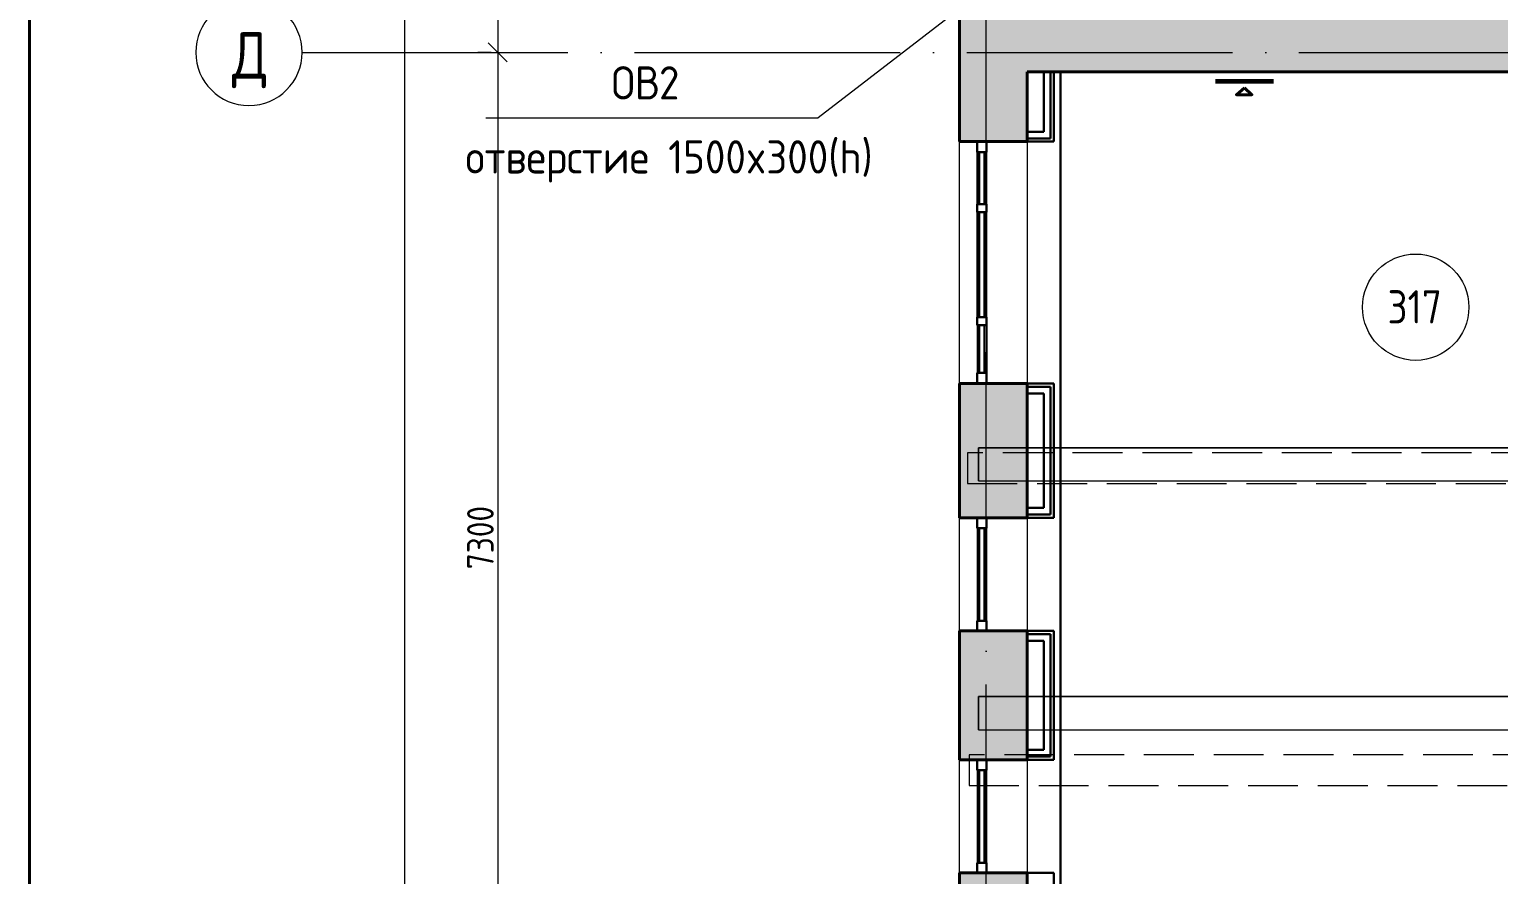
# Model space of a CAD drawing. Header units: millimetres. Extents: x -269164 to 430575, y -569542 to 36130.
# Drawn here: x 165045 to 176099, y -416250 to -409892 of the extents above; entities that cross this region are included whole.
import ezdxf

# ---------------------------------------------------------------- set-up
doc = ezdxf.new("R2010")
doc.units = ezdxf.units.MM
for name, pattern in [('ADSK_Линия сетки', [25, 20, -2.5, 0, -2.5]), ('ADSK_Сверху', [4.5, 3, -1.5]), ('GOST2.303 4', [7, 5, -2, 0])]:
    doc.linetypes.add(name, pattern=pattern)
for name, color, linetype, lineweight in [('Витраж', 7, 'Continuous', 18), ('Каркас', 7, 'Continuous', 18), ('Марки', 7, 'Continuous', 20), ('Марки помещений', 7, 'Continuous', 20), ('Оси', 7, 'Continuous', 9), ('Панели витража', 7, 'Continuous', 18), ('Размеры', 7, 'Continuous', 9), ('Стены внутренние', 7, 'Continuous', 18), ('Стены наружные', 7, 'Continuous', 18)]:
    doc.layers.add(name, color=color, linetype=linetype, lineweight=lineweight)
doc.styles.add('GOST Common', font='GOST_Common.ttf', dxfattribs={"width": 0.9, "height": 200})
doc.styles.add('GOST Common_2', font='GOST_Common.ttf', dxfattribs={"width": 0.9, "height": 250})
doc.styles.add('ISOCPEUR_1', font='isocpeur.ttf', dxfattribs={"width": 0.9, "height": 250})
doc.dimstyles.new('ADSK_Основной_2_5_мм', dxfattribs={"dimscale": 304.8, "dimtxt": 251.428749, "dimasz": 0.463911, "dimexe": 0.492126, "dimexo": 0.492126, "dimgap": 0.098425, "dimtad": 1, "dimdec": 1, "dimrnd": 0.1, "dimdsep": 46, "dimtxsty": 'GOST Common', "dimblk1": 'OBLIQUE', "dimblk2": 'OBLIQUE', "dimsah": 1, "dimcen": 0.09, "dimdle": 0.492126, "dimazin": 2, "dimtfac": 1, "dimtdec": 4, "dimtix": 1, "dimtmove": 0, "dimatfit": 3, "dimfxl": 1, "dimtvp": 1, "dimtfill": 1, "dimtolj": 1, "dimtzin": 0, "dimlwd": 20, "dimlwe": 20, "dimarcsym": 2})

# ---------------------------------------------------------------- blocks, each defined once
blk = doc.blocks.new('Прямоугольный импост - 70х20_56мм-1425354-03 План 3-го этажа маркировочный')
at = {"layer": 'Витраж', "color": 253, "linetype": 'ADSK_Сверху', "true_color": 0xaaaaaa}
for p, q in [((466, 2157), (396, 2157)), ((396, 2081), (396, 2157)), ((466, 2081), (466, 2157)), ((396, 1307), (396, 1383)), ((466, 1307), (466, 1383)), ((396, 1307), (466, 1307))]:
    blk.add_line(p, q, dxfattribs=at)
blk = doc.blocks.new('Прямоугольный импост - 70х20_56мм-1424848-03 План 3-го этажа маркировочный')
at = {"layer": 'Витраж', "color": 253, "linetype": 'ADSK_Сверху', "true_color": 0xaaaaaa}
for p, q in [((-76, 35), (0, 35)), ((0, 35), (0, -35)), ((0, -35), (-76, -35))]:
    blk.add_line(p, q, dxfattribs=at)
blk = doc.blocks.new('Прямоугольный импост - 70х20_56мм-1424849-03 План 3-го этажа маркировочный')
at = {"layer": 'Витраж', "color": 253, "linetype": 'ADSK_Сверху', "true_color": 0xaaaaaa}
for p, q in [((0, 35), (-76, 35)), ((0, -35), (0, 35)), ((-76, -35), (0, -35))]:
    blk.add_line(p, q, dxfattribs=at)
blk = doc.blocks.new('Прямоугольный импост - 70х60мм-1425356-03 План 3-го этажа маркировочный')
at = {"layer": 'Витраж', "color": 253, "linetype": 'ADSK_Сверху', "true_color": 0xaaaaaa}
for p, q in [((466, 2081), (396, 2081)), ((396, 1383), (396, 2081)), ((466, 1383), (466, 2081)), ((396, 1383), (466, 1383))]:
    blk.add_line(p, q, dxfattribs=at)
blk = doc.blocks.new('Прямоугольный импост - 70х20_60мм-1426885-03 План 3-го этажа маркировочный')
at = {"layer": 'Витраж', "color": 253, "linetype": 'ADSK_Сверху', "true_color": 0xaaaaaa}
for p, q in [((-5936, 19885), (-6006, 19885)), ((-6006, 19805), (-6006, 19885)), ((-5936, 19805), (-5936, 19885)), ((-6006, 19385), (-6006, 19415)), ((-5936, 19385), (-5936, 19415))]:
    blk.add_line(p, q, dxfattribs=at)
blk = doc.blocks.new('Прямоугольный импост - 70х20_60мм-1424614-03 План 3-го этажа маркировочный')
at = {"layer": 'Витраж', "color": 253, "linetype": 'ADSK_Сверху', "true_color": 0xaaaaaa}
for p, q in [((-80, 35), (0, 35)), ((0, 35), (0, -35)), ((0, -35), (-80, -35))]:
    blk.add_line(p, q, dxfattribs=at)
blk = doc.blocks.new('Прямоугольный импост - 70х20_60мм-1424615-03 План 3-го этажа маркировочный')
at = {"layer": 'Витраж', "color": 253, "linetype": 'ADSK_Сверху', "true_color": 0xaaaaaa}
for p, q in [((0, 35), (-80, 35)), ((0, -35), (0, 35)), ((-80, -35), (0, -35))]:
    blk.add_line(p, q, dxfattribs=at)
blk = doc.blocks.new('Прямоугольный импост - 70х20_60мм-1243038-03 План 3-го этажа маркировочный')
at = {"layer": 'Витраж', "color": 253, "linetype": 'ADSK_Сверху', "true_color": 0xaaaaaa}
for p, q in [((-6006, 19355), (-6006, 19385)), ((-5936, 19355), (-5936, 19385)), ((-6006, 18535), (-6006, 18565)), ((-5936, 18535), (-5936, 18565))]:
    blk.add_line(p, q, dxfattribs=at)
blk = doc.blocks.new('Прямоугольный импост - 70х20_60мм-1225113-03 План 3-го этажа маркировочный')
at = {"layer": 'Витраж', "color": 253, "linetype": 'ADSK_Сверху', "true_color": 0xaaaaaa}
for p, q in [((41024, 2435), (40994, 2435)), ((41464, 2435), (41384, 2435)), ((41464, 2365), (41464, 2435)), ((41024, 2365), (40994, 2365)), ((41464, 2365), (41384, 2365))]:
    blk.add_line(p, q, dxfattribs=at)
blk = doc.blocks.new('Прямоугольный импост - 70х60мм-1424612-03 План 3-го этажа маркировочный')
at = {"layer": 'Витраж', "color": 253, "linetype": 'ADSK_Сверху', "true_color": 0xaaaaaa}
for p, q in [((-30, 35), (30, 35)), ((30, -35), (-30, -35))]:
    blk.add_line(p, q, dxfattribs=at)
blk = doc.blocks.new('Прямоугольный импост - 70х60мм-1225009-03 План 3-го этажа маркировочный')
at = {"layer": 'Витраж', "color": 253, "linetype": 'ADSK_Сверху', "true_color": 0xaaaaaa}
for p, q in [((41024, 2435), (41024, 2365)), ((41384, 2435), (41024, 2435)), ((41384, 2365), (41384, 2435)), ((41384, 2365), (41024, 2365))]:
    blk.add_line(p, q, dxfattribs=at)
blk = doc.blocks.new('Прямоугольный импост - 70х60мм-1426887-03 План 3-го этажа маркировочный')
at = {"layer": 'Витраж', "color": 253, "linetype": 'ADSK_Сверху', "true_color": 0xaaaaaa}
for p, q in [((-5936, 19805), (-6006, 19805)), ((-6006, 19415), (-6006, 19805)), ((-5936, 19415), (-5936, 19805)), ((-6006, 19415), (-5936, 19415))]:
    blk.add_line(p, q, dxfattribs=at)
blk = doc.blocks.new('Прямоугольный импост - 70х60мм-1243040-03 План 3-го этажа маркировочный')
at = {"layer": 'Витраж', "color": 253, "linetype": 'ADSK_Сверху', "true_color": 0xaaaaaa}
for p, q in [((-5936, 19355), (-6006, 19355)), ((-6006, 18565), (-6006, 19355)), ((-5936, 18565), (-5936, 19355)), ((-6006, 18565), (-5936, 18565))]:
    blk.add_line(p, q, dxfattribs=at)
blk = doc.blocks.new('Системная панель - _AR_Стекло_40мм_привязка по центру-V24-03 План 3-го этажа маркировочный')
at = {"layer": 'Панели витража', "lineweight": 30}
for p, q in [((349, 20), (-349, 20)), ((-349, 20), (-349, -20)), ((349, -20), (349, 20)), ((-349, -20), (349, -20))]:
    blk.add_line(p, q, dxfattribs=at)
blk = doc.blocks.new('Прямоугольный импост - 70х40_56мм-1425355-03 План 3-го этажа маркировочный')
at = {"layer": 'Витраж'}
for p, q in [((396, 2081), (396, 1383)), ((466, 2081), (466, 1383))]:
    blk.add_line(p, q, dxfattribs=at)
blk = doc.blocks.new('Прямоугольный импост - 70х20_56мм-V25-03 План 3-го этажа маркировочный')
at = {"layer": 'Витраж', "lineweight": 30}
for p, q in [((-76, 35), (0, 35)), ((-76, -35), (-76, 35)), ((0, 35), (0, -35)), ((0, -35), (-76, -35))]:
    blk.add_line(p, q, dxfattribs=at)
blk = doc.blocks.new('Прямоугольный импост - 70х20_56мм-V26-03 План 3-го этажа маркировочный')
at = {"layer": 'Витраж', "lineweight": 30}
for p, q in [((0, 35), (-76, 35)), ((-76, 35), (-76, -35)), ((0, -35), (0, 35)), ((-76, -35), (0, -35))]:
    blk.add_line(p, q, dxfattribs=at)
blk = doc.blocks.new('Системная панель - _AR_Стекло_40мм_привязка по центру-1225013-03 План 3-го этажа маркировочный')
at = {"layer": 'Панели витража', "lineweight": 30}
for p, q in [((180, 20), (-180, 20)), ((-180, 20), (-180, -20)), ((180, -20), (180, 20)), ((-180, -20), (180, -20))]:
    blk.add_line(p, q, dxfattribs=at)
blk = doc.blocks.new('Прямоугольный импост - 70х40_60мм-V7-03 План 3-го этажа маркировочный')
at = {"layer": 'Витраж'}
for p, q in [((41024, 2435), (41384, 2435)), ((41024, 2365), (41384, 2365))]:
    blk.add_line(p, q, dxfattribs=at)
blk = doc.blocks.new('Прямоугольный импост - 70х20_60мм-1229824-03 План 3-го этажа маркировочный')
at = {"layer": 'Витраж', "lineweight": 30}
for p, q in [((-80, 35), (0, 35)), ((-80, -35), (-80, 35)), ((0, 35), (0, -35)), ((0, -35), (-80, -35))]:
    blk.add_line(p, q, dxfattribs=at)
blk = doc.blocks.new('Прямоугольный импост - 70х20_60мм-1229825-03 План 3-го этажа маркировочный')
at = {"layer": 'Витраж', "lineweight": 30}
for p, q in [((0, 35), (-80, 35)), ((-80, 35), (-80, -35)), ((0, -35), (0, 35)), ((-80, -35), (0, -35))]:
    blk.add_line(p, q, dxfattribs=at)
blk = doc.blocks.new('Системная панель - _AR_Стекло_40мм_привязка по центру-1426888-03 План 3-го этажа маркировочный')
at = {"layer": 'Панели витража', "lineweight": 30}
for p, q in [((195, 20), (-195, 20)), ((-195, 20), (-195, -20)), ((195, -20), (195, 20)), ((-195, -20), (195, -20))]:
    blk.add_line(p, q, dxfattribs=at)
blk = doc.blocks.new('Прямоугольный импост - 70х40_60мм-1426886-03 План 3-го этажа маркировочный')
at = {"layer": 'Витраж'}
for p, q in [((-6006, 19805), (-6006, 19415)), ((-5936, 19805), (-5936, 19415))]:
    blk.add_line(p, q, dxfattribs=at)
blk = doc.blocks.new('Системная панель - _AR_Стекло_40мм_привязка по центру-1243041-03 План 3-го этажа маркировочный')
at = {"layer": 'Панели витража', "lineweight": 30}
for p, q in [((395, 20), (-395, 20)), ((-395, 20), (-395, -20)), ((395, -20), (395, 20)), ((-395, -20), (395, -20))]:
    blk.add_line(p, q, dxfattribs=at)
blk = doc.blocks.new('Прямоугольный импост - 70х40_60мм-1243039-03 План 3-го этажа маркировочный')
at = {"layer": 'Витраж'}
for p, q in [((-6006, 19355), (-6006, 18565)), ((-5936, 19355), (-5936, 18565))]:
    blk.add_line(p, q, dxfattribs=at)
blk = doc.blocks.new('Прямоугольный импост - 70х60мм-1230231-03 План 3-го этажа маркировочный')
at = {"layer": 'Витраж', "lineweight": 30}
for p, q in [((-30, 35), (30, 35)), ((-30, -35), (-30, 35)), ((30, 35), (30, -35)), ((30, -35), (-30, -35))]:
    blk.add_line(p, q, dxfattribs=at)
blk = doc.blocks.new('Ось сетки - Круг_Ø8 мм-6577-03 План 3-го этажа маркировочный')
at = {"layer": 'Оси', "lineweight": 20}
for start, end in [(360, 180), (180, 360)]:
    blk.add_arc((0, 0), 4, start, end, dxfattribs=at)
blk = doc.blocks.new('ADSK_Марка_Помещение_ОдноЗначение - Номер-247393-03 План 3-го этажа маркировочный')
at = {"layer": 'Марки помещений'}
blk.add_circle((0, 0), 4, dxfattribs=at)
blk = doc.blocks.new('_Oblique')
at = {"color": 0, "linetype": 'ByBlock', "lineweight": -2}
blk.add_line((-0.5, -0.5), (0.5, 0.5), dxfattribs=at)
blk = doc.blocks.new('*D10045')
at = {"layer": 'Defpoints', "color": 0, "lineweight": 40, "transparency": 16777216}
for p in [(168668, -393765), (168568, -410065), (168668, -410065)]:
    blk.add_point(p, dxfattribs=at)
at = {"layer": 'Размеры', "color": 0, "lineweight": 20, "transparency": 16777216}
for p, q in [((168568, -393615), (168568, -410215)), ((168518, -393765), (168418, -393765)), ((168518, -410065), (168418, -410065))]:
    blk.add_line(p, q, dxfattribs=at)
at = {"layer": 'Размеры', "color": 0, "lineweight": 20, "transparency": 16777216, "xscale": 141.4, "yscale": 141.4, "zscale": 141.4}
for p, rotation in [((168568, -393765), 90), ((168568, -410065), 270)]:
    blk.add_blockref('_Oblique', p, dxfattribs=dict(at, rotation=rotation))
at = {"layer": 'Размеры', "color": 0, "lineweight": 20, "transparency": 16777216, "insert": (168438, -401915), "char_height": 200, "width": 889.8, "attachment_point": 5, "rotation": 90, "style": 'GOST Common', "bg_fill": 3, "box_fill_scale": 1.1, "bg_fill_color": 256, "bg_fill_true_color": 13158600, "bg_fill_transparency": 0}
blk.add_mtext('\\A1;16300', dxfattribs=at)
blk = doc.blocks.new('*D10046')
at = {"layer": 'Defpoints', "color": 0, "lineweight": 40, "transparency": 16777216}
for p in [(168668, -410065), (168568, -417365), (168668, -417365)]:
    blk.add_point(p, dxfattribs=at)
at = {"layer": 'Размеры', "color": 0, "lineweight": 20, "transparency": 16777216}
for p, q in [((168568, -409915), (168568, -417515)), ((168518, -410065), (168418, -410065)), ((168518, -417365), (168418, -417365))]:
    blk.add_line(p, q, dxfattribs=at)
at = {"layer": 'Размеры', "color": 0, "lineweight": 20, "transparency": 16777216, "xscale": 141.4, "yscale": 141.4, "zscale": 141.4}
for p, rotation in [((168568, -410065), 90), ((168568, -417365), 270)]:
    blk.add_blockref('_Oblique', p, dxfattribs=dict(at, rotation=rotation))
at = {"layer": 'Размеры', "color": 0, "lineweight": 20, "transparency": 16777216, "insert": (168438, -413715), "char_height": 200, "width": 756.84, "attachment_point": 5, "rotation": 90, "style": 'GOST Common', "bg_fill": 3, "box_fill_scale": 1.1, "bg_fill_color": 256, "bg_fill_true_color": 13158600, "bg_fill_transparency": 0}
blk.add_mtext('\\A1;7300', dxfattribs=at)
blk = doc.blocks.new('*D10050')
at = {"layer": 'Defpoints', "color": 0, "lineweight": 40, "transparency": 16777216}
for p in [(167968, -387265), (167868, -430315), (167968, -430315)]:
    blk.add_point(p, dxfattribs=at)
at = {"layer": 'Размеры', "color": 0, "lineweight": 20, "transparency": 16777216}
for p, q in [((167868, -387115), (167868, -430465)), ((167818, -387265), (167718, -387265)), ((167818, -430315), (167718, -430315))]:
    blk.add_line(p, q, dxfattribs=at)
at = {"layer": 'Размеры', "color": 0, "lineweight": 20, "transparency": 16777216, "xscale": 141.4, "yscale": 141.4, "zscale": 141.4}
for p, rotation in [((167868, -387265), 90), ((167868, -430315), 270)]:
    blk.add_blockref('_Oblique', p, dxfattribs=dict(at, rotation=rotation))
at = {"layer": 'Размеры', "color": 0, "lineweight": 20, "transparency": 16777216, "insert": (167738, -408790), "char_height": 200, "width": 971.62, "attachment_point": 5, "rotation": 90, "style": 'GOST Common', "bg_fill": 3, "box_fill_scale": 1.1, "bg_fill_color": 256, "bg_fill_true_color": 13158600, "bg_fill_transparency": 0}
blk.add_mtext('\\A1;43050', dxfattribs=at)

msp = doc.modelspace()

# ---------------------------------------------------------------- hatches: boundary and pattern name
at = {"layer": 'Стены внутренние', "true_color": 0xc0c0c0}
msp.add_hatch(color=9, dxfattribs=at).paths.add_polyline_path([(178519.61, -410210.93), (178953.82, -410210.93), (178945.34, -404341.01), (178565.34, -404341.12), (178573.82, -409700.93), (172551.86, -409700.93), (172551.86, -410210.93), (176242.63, -410210.93)])
at = {"layer": 'Стены наружные', "true_color": 0xc0c0c0}
h = msp.add_hatch(color=9, dxfattribs=at)
h.paths.add_polyline_path([(172396.9, -421582.67), (172551.86, -421582.67), (172551.86, -420946.52), (172041.86, -420946.52), (172041.86, -421582.67), (172361.15, -421582.67)])
h.paths.add_polyline_path([(172188.06, -419126.52), (172551.86, -419126.52), (172551.86, -418116.63), (172041.86, -418116.63), (172041.86, -419126.52)])
h.paths.add_polyline_path([(172041.86, -417266.63), (172551.86, -417266.63), (172551.86, -416237.83), (172041.86, -416237.83)])
h.paths.add_polyline_path([(172551.86, -415387.83), (172551.86, -414417.48), (172041.86, -414417.48), (172041.86, -415387.83), (172377.63, -415387.83)])
h.paths.add_polyline_path([(172371.97, -413567.48), (172551.86, -413567.48), (172551.86, -412556.73), (172041.86, -412556.73), (172041.86, -413567.48), (172361.15, -413567.48)])
h.paths.add_polyline_path([(172551.86, -410736.73), (172551.86, -409700.93), (172041.86, -409700.93), (172041.86, -410736.73), (172363.17, -410736.73)])

# ---------------------------------------------------------------- linework, layer by layer
at = {"color": 1, "lineweight": 60}
msp.add_lwpolyline([(173967.87, -410280.84), (174405.72, -410280.84)], dxfattribs=at)
at = {"color": 1, "lineweight": 40}
msp.add_lwpolyline([(174186.8, -410332.86), (174126.45, -410384.36), (174243.15, -410384.36), (174186.8, -410332.86)], dxfattribs=at)
at = {"layer": 'Каркас', "color": 253, "linetype": 'ADSK_Сверху', "true_color": 0xaaaaaa}
for p, q in [((172185.62, -413038.66), (172185.62, -413288.66)), ((172185.62, -413038.66), (178539.24, -413038.66)), ((172185.62, -413288.66), (178540.97, -413288.66)), ((172185.62, -414911.4), (172185.62, -415161.4)), ((172185.62, -414911.4), (178552.24, -414911.4)), ((172185.62, -415161.4), (178553.97, -415161.4))]:
    msp.add_line(p, q, dxfattribs=at)
at = {"layer": 'Каркас', "color": 253, "linetype": 'ADSK_Сверху', "true_color": 0xb2b2b2}
for p, q in [((172185.62, -413288.66), (172185.62, -413038.66)), ((178539.24, -413038.66), (172185.62, -413038.66)), ((172185.62, -413288.66), (178540.97, -413288.66)), ((172185.62, -415161.4), (172185.62, -414911.4)), ((178552.24, -414911.4), (172185.62, -414911.4)), ((172185.62, -415161.4), (178553.97, -415161.4))]:
    msp.add_line(p, q, dxfattribs=at)
at = {"layer": 'Каркас', "color": 30, "linetype": 'GOST2.303 4', "ltscale": 75, "true_color": 0xf26722}
for points in [[(172102.63, -413077.74), (172102.63, -413307.74), (178519.13, -413307.74), (178519.13, -413077.74)], [(172114.37, -415349.15), (172114.37, -415579.15), (178530.87, -415579.15), (178530.87, -415349.15)]]:
    msp.add_lwpolyline(points, close=True, dxfattribs=at)
at = {"layer": 'Марки', "color": 30, "true_color": 0xf26722}
msp.add_line((172414.15, -409450.93), (170978.39, -410558.52), dxfattribs=at)
at = {"layer": 'Оси', "linetype": 'ADSK_Линия сетки', "ltscale": 100}
for p, q in [((172242.82, -439320.18), (172242.82, -386200.07)), ((167096.68, -410065.13), (235324.62, -410065.13))]:
    msp.add_line(p, q, dxfattribs=at)
at = {"layer": 'Стены внутренние', "lineweight": 40}
msp.add_line((172551.86, -410210.93), (178124.62, -410210.93), dxfattribs=at)
at = {"layer": 'Стены внутренние', "color": 32, "lineweight": 30, "true_color": 0xcd6928}
for p, q in [((172676.86, -410661.73), (172676.86, -410210.93)), ((172726.86, -410711.73), (172726.86, -410210.93)), ((172751.86, -410736.73), (172751.86, -410210.93)), ((172801.86, -418333.24), (172801.86, -410210.93)), ((172551.86, -410661.73), (172676.86, -410661.73)), ((172551.86, -410711.73), (172726.86, -410711.73)), ((172551.86, -410736.73), (172751.86, -410736.73)), ((172551.86, -412556.73), (172751.86, -412556.73)), ((172751.86, -413567.48), (172751.86, -412556.73)), ((172551.86, -412581.73), (172726.86, -412581.73)), ((172551.86, -412631.73), (172676.86, -412631.73)), ((172676.86, -413492.48), (172676.86, -412631.73)), ((172726.86, -413542.48), (172726.86, -412581.73)), ((172551.86, -413492.48), (172676.86, -413492.48)), ((172551.86, -413542.48), (172726.86, -413542.48)), ((172551.86, -413567.48), (172751.86, -413567.48)), ((172551.86, -414417.48), (172751.86, -414417.48)), ((172751.86, -415387.83), (172751.86, -414417.48)), ((172551.86, -414442.48), (172726.86, -414442.48)), ((172551.86, -414492.48), (172676.86, -414492.48)), ((172676.86, -415312.83), (172676.86, -414492.48)), ((172726.86, -415362.83), (172726.86, -414442.48)), ((172551.86, -415312.83), (172676.86, -415312.83)), ((172551.86, -415362.83), (172726.86, -415362.83)), ((172551.86, -415387.83), (172751.86, -415387.83)), ((172551.86, -416237.83), (172751.86, -416237.83)), ((172751.86, -417266.63), (172751.86, -416237.83))]:
    msp.add_line(p, q, dxfattribs=at)
at = {"layer": 'Стены наружные', "lineweight": 40}
for p, q in [((172041.86, -409700.93), (172041.86, -410736.73)), ((172551.86, -410736.73), (172551.86, -410210.93)), ((172041.86, -410736.73), (172551.86, -410736.73)), ((172041.86, -412556.73), (172041.86, -413567.48)), ((172551.86, -412556.73), (172041.86, -412556.73)), ((172551.86, -413567.48), (172551.86, -412556.73)), ((172041.86, -413567.48), (172551.86, -413567.48)), ((172041.86, -414417.48), (172041.86, -415387.83)), ((172551.86, -414417.48), (172041.86, -414417.48)), ((172551.86, -415387.83), (172551.86, -414417.48)), ((172041.86, -415387.83), (172551.86, -415387.83)), ((172041.86, -416237.83), (172041.86, -417266.63)), ((172551.86, -416237.83), (172041.86, -416237.83)), ((172551.86, -417266.63), (172551.86, -416237.83))]:
    msp.add_line(p, q, dxfattribs=at)
at = {"layer": 'Стены наружные'}
for p, q in [((172041.86, -412556.73), (172041.86, -410736.73)), ((172551.86, -410736.73), (172551.86, -412556.73)), ((172041.86, -414417.48), (172041.86, -413567.48)), ((172551.86, -413567.48), (172551.86, -414417.48)), ((172041.86, -416237.83), (172041.86, -415387.83)), ((172551.86, -415387.83), (172551.86, -416237.83))]:
    msp.add_line(p, q, dxfattribs=at)

# ---------------------------------------------------------------- block references
at = {"layer": 'Витраж', "color": 253, "linetype": 'ADSK_Сверху', "true_color": 0xaaaaaa}
for name, p in [('Прямоугольный импост - 70х20_60мм-1426885-03 План 3-го этажа маркировочный', (178182.91, -430621.92)), ('Прямоугольный импост - 70х60мм-1426887-03 План 3-го этажа маркировочный', (178182.91, -430621.92)), ('Прямоугольный импост - 70х20_60мм-1243038-03 План 3-го этажа маркировочный', (178182.91, -430621.92)), ('Прямоугольный импост - 70х60мм-1243040-03 План 3-го этажа маркировочный', (178182.91, -430621.92)), ('Прямоугольный импост - 70х20_56мм-1425354-03 План 3-го этажа маркировочный', (171781.07, -415724.13)), ('Прямоугольный импост - 70х60мм-1425356-03 План 3-го этажа маркировочный', (171781.07, -415724.13)), ('Прямоугольный импост - 70х20_56мм-1425354-03 План 3-го этажа маркировочный', (171781.07, -417544.47)), ('Прямоугольный импост - 70х60мм-1425356-03 План 3-го этажа маркировочный', (171781.07, -417544.47))]:
    msp.add_blockref(name, p, dxfattribs=at)
at = {"layer": 'Витраж', "color": 253, "linetype": 'ADSK_Сверху', "true_color": 0xaaaaaa, "extrusion": (0, 0, -1)}
for name, p, rotation in [('Прямоугольный импост - 70х20_60мм-1424614-03 План 3-го этажа маркировочный', (-172211.86, -410736.73), 90.00000000000006), ('Прямоугольный импост - 70х60мм-1424612-03 План 3-го этажа маркировочный', (-172211.86, -411236.73), 90.00000000000006), ('Прямоугольный импост - 70х60мм-1424612-03 План 3-го этажа маркировочный', (-172211.86, -412086.73), 90.00000000000006), ('Прямоугольный импост - 70х20_56мм-1424848-03 План 3-го этажа маркировочный', (-172211.86, -413567.48), 90.00000000000007), ('Прямоугольный импост - 70х20_56мм-1424848-03 План 3-го этажа маркировочный', (-172211.86, -415387.83), 90.00000000000007)]:
    msp.add_blockref(name, p, dxfattribs=dict(at, rotation=rotation))
at = {"layer": 'Витраж', "extrusion": (0, 0, -1)}
for name, p, rotation in [('Прямоугольный импост - 70х20_60мм-1229824-03 План 3-го этажа маркировочный', (-172211.86, -410736.73), 90.00000000000006), ('Прямоугольный импост - 70х60мм-1230231-03 План 3-го этажа маркировочный', (-172211.86, -411236.73), 90.00000000000006), ('Прямоугольный импост - 70х60мм-1230231-03 План 3-го этажа маркировочный', (-172211.86, -412086.73), 90.00000000000006), ('Прямоугольный импост - 70х20_56мм-V25-03 План 3-го этажа маркировочный', (-172211.86, -413567.48), 90.00000000000007), ('Прямоугольный импост - 70х20_56мм-V25-03 План 3-го этажа маркировочный', (-172211.86, -415387.83), 90.00000000000007)]:
    msp.add_blockref(name, p, dxfattribs=dict(at, rotation=rotation))
at = {"layer": 'Витраж'}
for name, p in [('Прямоугольный импост - 70х40_60мм-1426886-03 План 3-го этажа маркировочный', (178182.91, -430621.92)), ('Прямоугольный импост - 70х40_60мм-1243039-03 План 3-го этажа маркировочный', (178182.91, -430621.92)), ('Прямоугольный импост - 70х40_56мм-1425355-03 План 3-го этажа маркировочный', (171781.07, -415724.13)), ('Прямоугольный импост - 70х40_56мм-1425355-03 План 3-го этажа маркировочный', (171781.07, -417544.47))]:
    msp.add_blockref(name, p, dxfattribs=at)
at = {"layer": 'Витраж', "color": 253, "linetype": 'ADSK_Сверху', "true_color": 0xaaaaaa}
for name, p, rotation in [('Прямоугольный импост - 70х20_60мм-1225113-03 План 3-го этажа маркировочный', (169812.36, -371092.63), 270), ('Прямоугольный импост - 70х60мм-1225009-03 План 3-го этажа маркировочный', (169812.36, -371092.63), 270), ('Прямоугольный импост - 70х20_60мм-1424615-03 План 3-го этажа маркировочный', (172211.86, -412556.73), 269.9999999999999), ('Прямоугольный импост - 70х20_56мм-1424849-03 План 3-го этажа маркировочный', (172211.86, -414417.48), 269.9999999999999), ('Прямоугольный импост - 70х20_56мм-1424849-03 План 3-го этажа маркировочный', (172211.86, -416237.83), 269.9999999999999)]:
    msp.add_blockref(name, p, dxfattribs=dict(at, rotation=rotation))
at = {"layer": 'Витраж'}
for name, p, rotation in [('Прямоугольный импост - 70х40_60мм-V7-03 План 3-го этажа маркировочный', (169812.36, -371092.63), 270), ('Прямоугольный импост - 70х20_60мм-1229825-03 План 3-го этажа маркировочный', (172211.86, -412556.73), 269.9999999999999), ('Прямоугольный импост - 70х20_56мм-V26-03 План 3-го этажа маркировочный', (172211.86, -414417.48), 269.9999999999999), ('Прямоугольный импост - 70х20_56мм-V26-03 План 3-го этажа маркировочный', (172211.86, -416237.83), 269.9999999999999)]:
    msp.add_blockref(name, p, dxfattribs=dict(at, rotation=rotation))
at = {"layer": 'Марки помещений', "xscale": 99.99999999999993, "yscale": 99.99999999999993, "zscale": 99.99999999999993}
msp.add_blockref('ADSK_Марка_Помещение_ОдноЗначение - Номер-247393-03 План 3-го этажа маркировочный', (175475.27, -411982.04), dxfattribs=at)
at = {"layer": 'Оси', "lineweight": 20, "xscale": 99.99999999999993, "yscale": 99.99999999999993, "zscale": 99.99999999999993, "rotation": 269.9999999999994}
msp.add_blockref('Ось сетки - Круг_Ø8 мм-6577-03 План 3-го этажа маркировочный', (166696.68, -410065.13), dxfattribs=at)
at = {"layer": 'Панели витража'}
for name, p, rotation in [('Системная панель - _AR_Стекло_40мм_привязка по центру-1426888-03 План 3-го этажа маркировочный', (172211.86, -411011.73), 89.99999999999994), ('Системная панель - _AR_Стекло_40мм_привязка по центру-1243041-03 План 3-го этажа маркировочный', (172211.86, -411661.73), 89.99999999999994), ('Системная панель - _AR_Стекло_40мм_привязка по центру-1225013-03 План 3-го этажа маркировочный', (172211.86, -412296.73), 89.99999999999994), ('Системная панель - _AR_Стекло_40мм_привязка по центру-V24-03 План 3-го этажа маркировочный', (172211.86, -413992.48), 89.99999999999993), ('Системная панель - _AR_Стекло_40мм_привязка по центру-V24-03 План 3-го этажа маркировочный', (172211.86, -415812.83), 89.99999999999993)]:
    msp.add_blockref(name, p, dxfattribs=dict(at, rotation=rotation))

# ---------------------------------------------------------------- texts
at = {"layer": 'Марки', "color": 30, "lineweight": 40, "true_color": 0xf26722, "style": 'ISOCPEUR_1', "width": 0.9}
for s, p in [('ОВ', (169424.47, -410419.5)), ('2', (169781.66, -410419.5))]:
    msp.add_text(s, height=250, dxfattribs=at).set_placement(p)
at = {"layer": 'Марки помещений', "lineweight": 9, "insert": (175263.31, -411854.31), "char_height": 250, "width": 526.7087, "attachment_point": 1, "style": 'GOST Common_2'}
msp.add_mtext('317', dxfattribs=at)
at = {"layer": 'Оси', "insert": (166568.51, -409912.54), "char_height": 350, "width": 346.329, "attachment_point": 1, "style": 'GOST Common'}
msp.add_mtext('\\fGOST Common|b0|i0|c204|p34|;\\W.9;Д', dxfattribs=at)

# ---------------------------------------------------------------- next in the draw order: dimensions: what is measured, and where the dimension line sits
at = {"layer": 'Размеры', "lineweight": 20}
for base, p1, p2, override, picture, middle in [((167867.7, -430315.13), (167967.68, -387265.13), (167967.68, -430315.13), {"dimpost": '<>', "dimfxl": 43050}, '*D10050', (167737.7, -408790.13)), ((168567.7, -410065.13), (168667.68, -393765.13), (168667.68, -410065.13), {"dimpost": '<>', "dimfxl": 16300}, '*D10045', (168437.7, -401915.13))]:
    dim = msp.add_linear_dim(base=base, p1=p1, p2=p2, angle=90, dimstyle='ADSK_Основной_2_5_мм', override=override, dxfattribs=at)
    dim.commit()
    dim.dimension.update_dxf_attribs({"geometry": picture, "text_midpoint": middle})

# ---------------------------------------------------------------- next in the draw order: dimensions: what is measured, and where the dimension line sits
dim = msp.add_linear_dim(base=(168567.7, -417365.13), p1=(168667.68, -410065.13), p2=(168667.68, -417365.13), angle=90, dimstyle='ADSK_Основной_2_5_мм', override={"dimpost": '<>', "dimfxl": 7300}, dxfattribs=at)
dim.commit()
dim.dimension.update_dxf_attribs({"geometry": '*D10046', "text_midpoint": (168437.7, -413715.13)})

# ---------------------------------------------------------------- next in the draw order: linework, layer by layer
at = {"color": 3, "lineweight": 40}
msp.add_lwpolyline([(165044.56, -379662.32), (191467.82, -379662.32), (191467.82, -437206.01), (165044.56, -437206.01)], close=True, dxfattribs=at)
at = {"layer": 'Марки', "color": 30, "true_color": 0xf26722}
msp.add_line((168478.39, -410558.52), (170978.39, -410558.52), dxfattribs=at)

# ---------------------------------------------------------------- next in the draw order: texts
at = {"layer": 'Марки', "color": 30, "lineweight": 40, "true_color": 0xf26722, "style": 'ISOCPEUR_1', "width": 0.9}
msp.add_text('отверстие 1500x300(h)', height=250, dxfattribs=at).set_placement((168326.14, -410976.35))

doc.saveas('drawing.dxf')
